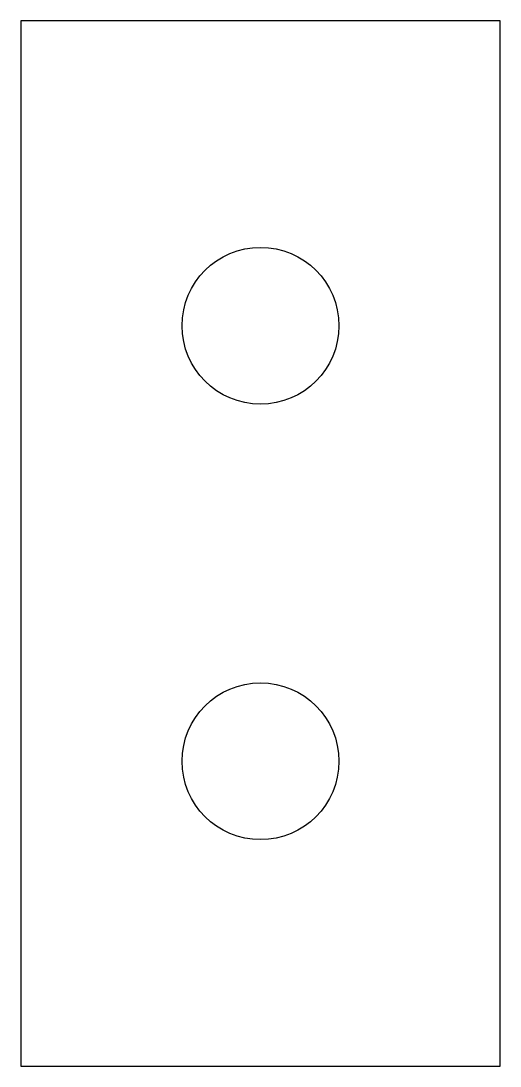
# Model space of a CAD drawing. Header units: metres. Extents: x 0 to 55, y 0 to 120.
import ezdxf

# ---------------------------------------------------------------- set-up
doc = ezdxf.new("R2010")
doc.units = ezdxf.units.M
doc.layers.add('Hole', color=6, linetype='Continuous')
doc.layers.add('OuterContour', color=3, linetype='Continuous')

msp = doc.modelspace()

# ---------------------------------------------------------------- linework, layer by layer
at = {"layer": 'Hole', "linetype": 'Continuous'}
for centre in [(27.5, 85), (27.5, 35)]:
    msp.add_circle(centre, 9, dxfattribs=at)
at = {"layer": 'OuterContour', "linetype": 'Continuous'}
msp.add_lwpolyline([(0, 120), (0, 0), (55, 0), (55, 120)], close=True, dxfattribs=at)

doc.saveas('drawing.dxf')
